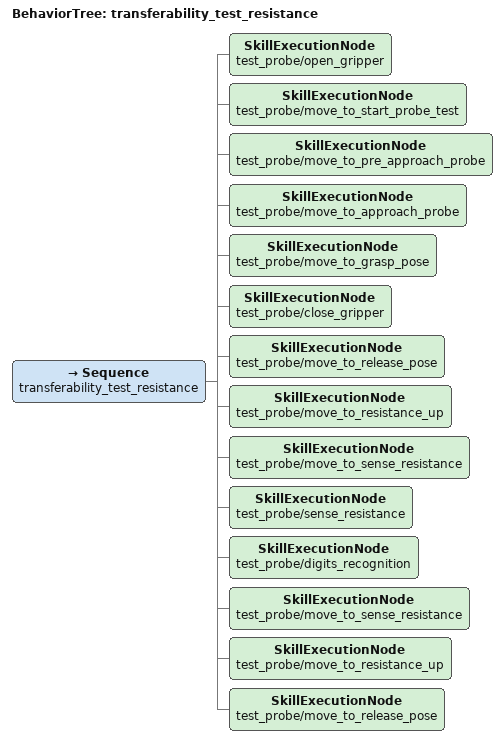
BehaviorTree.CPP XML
<?xml version="1.0"?>
<root BTCPP_format="4">
  <BehaviorTree ID="transferability_test_resistance">
    <Sequence name="transferability_test_resistance">
      <SkillExecutionNode    name="test_probe/open_gripper"/>
      <SkillExecutionNode    name="test_probe/move_to_start_probe_test"/>
      <SkillExecutionNode    name="test_probe/move_to_pre_approach_probe"/>
      <SkillExecutionNode    name="test_probe/move_to_approach_probe"/>
      <SkillExecutionNode    name="test_probe/move_to_grasp_pose"/>
      <SkillExecutionNode    name="test_probe/close_gripper"/>
      <SkillExecutionNode    name="test_probe/move_to_release_pose"/>
      <SkillExecutionNode    name="test_probe/move_to_resistance_up"/>
      <SkillExecutionNode    name="test_probe/move_to_sense_resistance"/>
      <SkillExecutionNode    name="test_probe/sense_resistance"/>
      <SkillExecutionNode    name="test_probe/digits_recognition"/>

      <SkillExecutionNode    name="test_probe/move_to_sense_resistance"/>
      <SkillExecutionNode    name="test_probe/move_to_resistance_up"/>
      <SkillExecutionNode    name="test_probe/move_to_release_pose"/>

    </Sequence>
  </BehaviorTree>
</root>
